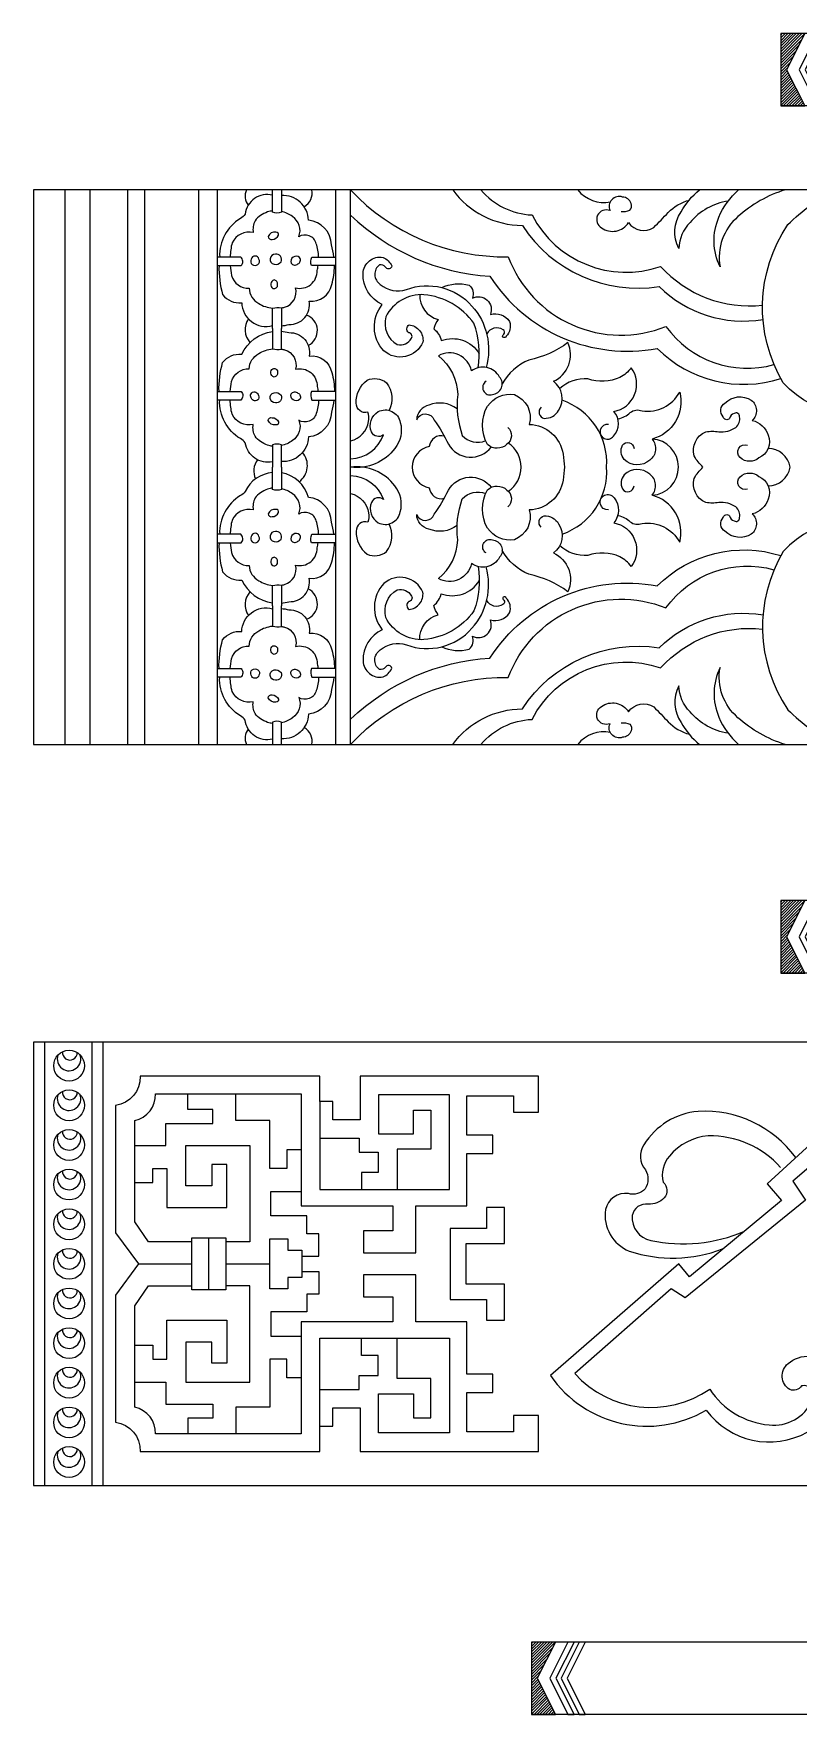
# Model space of a CAD drawing. Extents: x -66030 to 95157, y -13132 to 45879.
# Drawn here: x -54161 to -53470, y 3064 to 4580 of the extents above; entities that cross this region are included whole.
import ezdxf

# ---------------------------------------------------------------- set-up
doc = ezdxf.new("R2010")
doc.units = 0
doc.header["$LTSCALE"] = 100
doc.header["$MEASUREMENT"] = 0
for name, color, linetype in [('3', 11, 'CONTINUOUS'), ('4', 121, 'CONTINUOUS'), ('BH', 21, 'CONTINUOUS')]:
    doc.layers.add(name, color=color, linetype=linetype)

# ---------------------------------------------------------------- blocks, each defined once
blk = doc.blocks.new('A$C634F448C')
at = {"layer": '3'}
for p, q in [((28.5, 0), (28.5, 500)), ((50.8, 500), (50.8, 0)), ((85.1, 0), (85.1, 500)), ((100, 500), (100, 0)), ((149.1, 0), (149.1, 500)), ((165.5, 500), (165.5, 0)), ((272.7, 0), (272.7, 500)), ((286.1, 0), (286.1, 500))]:
    blk.add_line(p, q, dxfattribs=at)
for points in [[(215.6, 495.2, 0.451611), (190.9, 478.2, -0.162252), (186.6, 474.3, 0.270438), (167.9, 439.5)], [(223.6, 500), (223.6, 480, -0.192028), (215.6, 479.8), (215.6, 500)], [(271, 439.5, 0.044433), (268.7, 450.5, 0.384201), (248, 472.7, 0.429064), (223.6, 494.9, 0.292341)], [(286.1, 500, 0.212182), (428.4, 439.7, 0.422192), (570.6, 376.9, 0.313387), (668.2, 342.5, 0.313387)], [(378.2, 500, 0.238617), (441.1, 468, 0.295895), (564.5, 412.9, 0.240681), (658.3, 383.2, 0.240681)], [(403.7, 500, 0.209176), (449.8, 477.4, 0.372172), (565.9, 431, 0.24053), (657.9, 396, 0.24053)], [(530.4, 480.5, 0.111165), (538, 481.6, 0.297235), (539.3, 487.9, 0.301714), (531.5, 493.6, 0.654868), (520.2, 481.3, 0.945522), (512.6, 465.7, 0.427206), (536.9, 470.5, 0.405872), (559.6, 466.2, 0.021729), (572.6, 479.7, -0.120103), (591.8, 490.9)], [(626.8, 489.9, 0.186847), (592.5, 470.5, 0.193899), (582.3, 447.3, -0.283651), (584.4, 480.2, -0.097076), (601, 500)], [(678.3, 500, 0.110926), (635.7, 475.9, 0.268384), (619.5, 430.6, -0.219851), (618.5, 475.4, -0.118957), (636.3, 500)], [(760.7, 376.2, -0.333332), (791.1, 382.5, -0.550926), (790.7, 314.5, -0.385657), (676.5, 326.1, -0.290371), (680.7, 468.7, -0.081116), (724.3, 500)], [(215.6, 481.1, 0.047846), (211.1, 480.1, 0.140016), (199.8, 472.2, 0.159745), (198.2, 461.5, 0.350325), (179.1, 452.3, 0.046734), (177.3, 439.5)], [(257.2, 439.5, 0.072189), (255.1, 451.5, 0.504188), (239.3, 457.7, 0.362277), (233.5, 476, 0.113045), (223.6, 480.6, 0.113045)], [(286.1, 477.2, 0.176284), (411.8, 422.1, 0.304463), (562.9, 357.1, 0.280549), (674.4, 329.8, 0.280549)], [(203.3, 437.6, 0.807643), (196.4, 437.6, 1.683849), (203.3, 437.6, 1.200093)], [(165.5, 431.7), (187.3, 431.7, 0.425762), (186.9, 439.5), (165.5, 439.5)], [(167.3, 431.7, 0.07657), (170.6, 405.6, 0.259523), (187.8, 398.2, 0.479969), (215.6, 377.6, 0.256136)], [(177.5, 431.7, 0.032321), (178.7, 422.9, 0.349175), (194.4, 411.3, 0.257058), (203.2, 397.6, 0.115222), (215.6, 393.3)], [(223.6, 393.6, 0.025055), (226.4, 394.2, 0.411374), (236.4, 411.7, 0.498838), (255.9, 427.4, 0.02596), (256.8, 431.7, 0.02596)], [(223.6, 377.4, 0.048039), (230.4, 378.7, 0.483787), (248.7, 399.8, 0.389931), (269.1, 414.6, 0.068809), (271.5, 431.7)], [(272.7, 431.7), (250.8, 431.7, -0.229504), (251.2, 439.5), (272.7, 439.5)], [(401.3, 339.6, 0.127363), (397.4, 379.7, 0.215853), (352.3, 405.5, 0.297944), (317.9, 385.7, 0.342534), (328.2, 360.5, 0.348043), (341, 366.2, 0.557255), (338.5, 371.2, -0.495129), (338.8, 378.3, -0.428159), (351.3, 362.7, -0.509293), (316.1, 354.9, -0.377709), (314.7, 396.7, -0.307777), (297.3, 424.7, -0.454321), (315.4, 439.2, -0.181818), (323.2, 431.4, -0.759054), (317.6, 430.4, 0.254776), (312.2, 432.5, 0.526797), (312.9, 414.8, 0.261088), (336.4, 410.2, -0.310763), (395.6, 395.3, -0.255956), (408.5, 339.9)], [(368.3, 411.9, -0.180083), (393.1, 414.1, -0.33353), (396, 402.4, -0.70029), (412.2, 387.6, -0.34288), (429.6, 381.3, -0.272308), (426.6, 368, -0.389615), (423.6, 367.1, -0.520934), (424.5, 369.9, 0.470629), (423.7, 373.9, 0.439618), (408.9, 370.2, 0.447018)], [(348.5, 405.6, 0.356929), (365.1, 383.2, 0.084357), (361.2, 374.7, -0.166258), (367.9, 364.1, -0.363054), (402.2, 352.2)], [(215.6, 375), (215.6, 393.3, -0.107262), (223.6, 393.6), (223.6, 375)], [(167.3, 318.3, -0.07657), (170.6, 344.4, -0.259523), (187.8, 351.8, -0.256136), (215.6, 372.4, -0.256136)], [(215.6, 375), (215.6, 356.7, 0.107262), (223.6, 356.4), (223.6, 375)], [(223.6, 372.6, -0.048039), (230.4, 371.3, -0.483787), (248.7, 350.2, -0.389931), (269.1, 335.4, -0.068809), (271.5, 318.3)], [(177.5, 318.3, -0.032321), (178.7, 327.1, -0.349175), (194.4, 338.7, -0.257058), (203.2, 352.4, -0.115222), (215.6, 356.7)], [(223.6, 356.4, -0.025055), (226.4, 355.8, -0.411374), (236.4, 338.3, -0.498838), (255.9, 322.6, -0.02596), (256.8, 318.3, -0.02596)], [(408.3, 327.4, 0.882555), (414.1, 315.5, 0.617244), (420.5, 331.3, 0.449593), (395.2, 336.8, 0.50995), (365.3, 350.4, -0.22283), (382.8, 315.5, 0.116915), (386.9, 278.6, 0.320008), (408, 273.9, 0.320008)], [(458, 304, 0.591904), (460.7, 294, 0.283041), (473.8, 301.1, 0.409079), (469.1, 327.4, 0.415293), (482.2, 362.3, -0.106429), (447, 346.6, 0.171267), (422.9, 325)], [(518.7, 288.5, 1.766541), (523.3, 278, 0.404074), (523.5, 300.2, 0.555103), (539.4, 339.7, -0.130027), (529.2, 330.9, -0.194948), (500.2, 329.6, 0.206729), (474.9, 320.8, 0.206729)], [(286.1, 273.7, 0.299997), (302.3, 291.3, 0.117516), (301.6, 299.7, -0.528937), (291.2, 307.7, -0.249699), (300.9, 328.4, -0.288125), (318.5, 326.1, -0.291899), (320.9, 301.2)], [(165.5, 318.3), (187.3, 318.3, -0.425762), (186.9, 310.5), (165.5, 310.5)], [(215.6, 254.8, -0.416708), (190.9, 271.8, 0.162252), (186.6, 275.7, -0.270438), (167.9, 310.5)], [(215.6, 268.9, -0.047846), (211.1, 269.9, -0.140016), (199.8, 277.8, -0.159745), (198.2, 288.5, -0.350325), (179.1, 297.7, -0.046734), (177.3, 310.5)], [(202.5, 315.4, -1.271898), (196.4, 312.4, -1.200093), (202.5, 315.4, -1.200093)], [(271, 310.5, -0.044433), (268.7, 299.5, -0.384201), (248, 277.3, -0.428108), (223.6, 255.1, -0.292341)], [(257.2, 310.5, -0.072189), (255.1, 298.5, -0.504188), (239.3, 292.3, -0.362277), (233.5, 274, -0.113045), (223.6, 269.4, -0.113045)], [(272.7, 318.3), (250.8, 318.3, 0.229504), (251.2, 310.5), (272.7, 310.5)], [(382.2, 302.7, 0.259265), (356.7, 305.9, 0.343109), (345.7, 292.8, -0.678375), (361.5, 292.5, -0.045997), (374.4, 270.7, 0.535365), (413.1, 268.2)], [(427.9, 285.9, -0.477118), (427.1, 270.6, -0.39484), (409.7, 270.4, -0.267231), (409.7, 305.1, -0.29072), (433.9, 315.4, -0.395271), (447.3, 288.6, -0.359921), (477.9, 261.6, -0.005584), (479.2, 250.1, -0.009492), (477.9, 238.4, -0.359921), (447.3, 211.4, -0.395271), (433.9, 184.6, -0.29072), (409.7, 194.9, -0.267231), (409.7, 229.6, -0.39484), (427.1, 229.4, -0.477118), (427.9, 214.1)], [(477, 189.7, 0.341465), (517.1, 250.2, 0.339683), (477, 310.3)], [(527.4, 293.6, 0.143911), (538.5, 299.2, -0.280541), (549.2, 300.7, 0.314643), (583.1, 317.7, -0.416673), (558.1, 275.3, -0.436494), (556.1, 256.3, -0.398337), (533.1, 257, -0.324674), (531.5, 269.7, -0.721373), (541.9, 266.9)], [(644.4, 230.2, -0.842027), (637.7, 241.4, -0.376883), (654.6, 241.7, -0.409742), (662.8, 221.2, -0.271396), (648.6, 207.9, -0.452304), (647.7, 189.5, -0.345983), (623.9, 192.2, -0.473331), (622.4, 204.6, -0.610516), (628.1, 206.1, 0.313604), (632.3, 201.6, 0.662778), (637.1, 204.6, 0.257077), (633.8, 214.2, 0.170156), (618.4, 218.2, -0.115104), (606.7, 218.2, -0.380039), (596.1, 239.9, -0.078542), (604.1, 250, -0.078542), (596.1, 260.1, -0.380039), (606.7, 281.8, -0.115104), (618.4, 281.8, 0.170156), (633.8, 285.8, 0.257077), (637.1, 295.4, 0.662778), (632.3, 298.4, 0.313604), (628.1, 293.9, -0.610516), (622.4, 295.4, -0.473331), (623.9, 307.8, -0.345983), (647.7, 310.5, -0.452304), (648.6, 292.1, -0.271396), (662.8, 278.8, -0.409742), (654.6, 258.3, -0.376883), (637.7, 258.6, -0.842027), (644.4, 269.8)], [(286.1, 257.6, 0.311343), (315.7, 279.2, -0.500208), (304.9, 281.8, -0.379061), (311, 300.1, -0.505165), (330.9, 290.3, -0.241275), (326.1, 266.9, -0.269238), (286.1, 250)], [(370.6, 278, 0.461868), (357.1, 268.5, 0.359182), (341.6, 250, 0.359182), (357.1, 231.5, 0.461868), (370.6, 221.9)], [(558.1, 224.7, 0.40738), (581.9, 250.2, 0.402708), (558.1, 275.3)], [(223.6, 250), (223.6, 270, 0.192028), (215.6, 270.2), (215.6, 250)], [(428.4, 228.3, 0.2528), (439.9, 250, 0.2528), (428.4, 271.7)], [(662.9, 233.1, 0.361876), (682.8, 250, 0.361876), (662.9, 266.9)], [(215.6, 245.2, 0.262167), (190.9, 228.2, -0.162252), (186.6, 224.3, 0.270438), (167.9, 189.5)], [(223.6, 250), (223.6, 230, -0.192028), (215.6, 229.8), (215.6, 250)], [(271, 189.5, 0.044433), (268.7, 200.5, 0.384201), (248, 222.7, 0.292341), (223.6, 244.9, 0.292341)], [(286.1, 242.4, -0.311343), (315.7, 220.8, 0.500208), (304.9, 218.2, 0.379061), (311, 199.9, 0.505165), (330.9, 209.7, 0.241275), (326.1, 233.1, 0.269238), (286.1, 250)], [(527.4, 206.4, -0.143911), (538.5, 200.8, 0.280541), (549.2, 199.3, -0.314643), (583.1, 182.3, 0.416673), (558.1, 224.7, 0.436494), (556.1, 243.7, 0.398337), (533.1, 243, 0.326164), (531.5, 230.4, 0.732231), (541.9, 233.1)], [(215.6, 231.1, 0.047846), (211.1, 230.1, 0.140016), (199.8, 222.2, 0.159745), (198.2, 211.5, 0.350325), (179.1, 202.3, 0.046734), (177.3, 189.5)], [(257.2, 189.5, 0.072189), (255.1, 201.5, 0.504188), (239.3, 207.7, 0.362277), (233.5, 226, 0.113045), (223.6, 230.6, 0.113045)], [(382.2, 197.3, -0.259265), (356.7, 194.1, -0.343109), (345.7, 207.2, 0.678375), (361.5, 207.5, 0.045997), (374.4, 229.3, -0.535365), (413.1, 231.8)], [(408.3, 172.6, -0.882555), (414.1, 184.5, -0.617244), (420.5, 168.7, -0.449593), (395.2, 163.2, -0.50995), (365.3, 149.6, 0.22283), (382.8, 184.5, -0.116915), (386.9, 221.4, -0.320008), (408, 226.1, -0.320008)], [(286.1, 226.3, -0.299997), (302.3, 208.7, -0.117516), (301.6, 200.3, 0.528937), (291.2, 192.3, 0.249699), (300.9, 171.6, 0.288125), (318.5, 173.9, 0.291899), (320.9, 198.8)], [(518.7, 211.5, -1.726144), (523.8, 222.3, -0.377193), (523.5, 199.8, -0.555103), (539.4, 160.3, 0.130027), (529.2, 169.1, 0.194948), (500.2, 170.4, -0.206729), (474.9, 179.2, -0.206729)], [(458, 196, -0.591904), (460.7, 206, -0.283041), (473.8, 198.9, -0.409079), (469.1, 172.6, -0.415293), (482.2, 137.7, 0.106429), (447, 153.4, -0.171267), (422.9, 175)], [(760.7, 123.8, 0.333332), (791.1, 117.5, 0.550926), (790.7, 185.5, 0.385657), (676.5, 173.9, 0.290371), (680.7, 31.3, 0.081116), (724.3, 0)], [(165.5, 181.7), (187.3, 181.7, 0.425762), (186.9, 189.5), (165.5, 189.5)], [(203.3, 187.6, 0.807643), (196.4, 187.6, 1.683849), (203.3, 187.6, 1.200093)], [(272.7, 181.7), (250.8, 181.7, -0.229504), (251.2, 189.5), (272.7, 189.5)], [(167.3, 181.7, 0.07657), (170.6, 155.6, 0.259523), (187.8, 148.2, 0.256136), (215.6, 127.6, 0.256136)], [(177.5, 181.7, 0.032321), (178.7, 172.9, 0.349175), (194.4, 161.3, 0.257058), (203.2, 147.6, 0.115222), (215.6, 143.3)], [(223.6, 127.4, 0.048039), (230.4, 128.7, 0.483787), (248.7, 149.8, 0.389931), (269.1, 164.6, 0.068809), (271.5, 181.7)], [(223.6, 143.6, 0.025055), (226.4, 144.2, 0.411374), (236.4, 161.7, 0.498838), (255.9, 177.4, 0.02596), (256.8, 181.7, 0.02596)], [(286.1, 22.8, -0.176284), (411.8, 77.9, -0.304463), (562.9, 142.9, -0.280549), (674.4, 170.2, -0.280549)], [(286.1, 0, -0.212182), (428.4, 60.3, -0.422192), (570.6, 123.1, -0.313387), (668.2, 157.5, -0.313387)], [(401.3, 160.4, -0.127363), (397.4, 120.3, -0.215853), (352.3, 94.5, -0.297944), (317.9, 114.3, -0.342534), (328.2, 139.5, -0.348043), (341, 133.8, -0.557255), (338.5, 128.8, 0.495129), (338.8, 121.7, 0.428159), (351.3, 137.3, 0.509293), (316.1, 145.1, 0.377709), (314.7, 103.3, 0.307777), (297.3, 75.3, 0.454321), (315.4, 60.8, 0.181818), (323.2, 68.6, 0.759054), (317.6, 69.6, -0.254776), (312.2, 67.5, -0.526797), (312.9, 85.2, -0.261088), (336.4, 89.8, 0.310763), (395.6, 104.7, 0.255956), (408.5, 160.1)], [(215.6, 125), (215.6, 143.3, -0.107262), (223.6, 143.6), (223.6, 125)], [(348.5, 94.4, -0.356929), (365.1, 116.8, -0.084357), (361.2, 125.3, 0.166258), (367.9, 135.9, 0.363054), (402.2, 147.8)], [(167.3, 68.3, -0.07657), (170.6, 94.4, -0.259523), (187.8, 101.8, -0.479969), (215.6, 122.4, -0.256136)], [(215.6, 125), (215.6, 106.7, 0.107262), (223.6, 106.4), (223.6, 125)], [(223.6, 122.6, -0.048039), (230.4, 121.3, -0.483787), (248.7, 100.2, -0.389931), (269.1, 85.4, -0.068809), (271.5, 68.3)], [(368.3, 88.1, 0.180083), (393.1, 85.9, 0.33353), (396, 97.6, 0.70029), (412.2, 112.4, 0.34288), (429.6, 118.7, 0.279796), (426.6, 132, 0.407012), (423.9, 132.9, 0.522831), (424.3, 130, -0.515541), (423.6, 126.2, -0.447018), (408.9, 129.8, -0.447018)], [(177.5, 68.3, -0.032321), (178.7, 77.1, -0.349175), (194.4, 88.7, -0.257058), (203.2, 102.4, -0.115222), (215.6, 106.7)], [(223.6, 106.4, -0.025055), (226.4, 105.8, -0.411374), (236.4, 88.3, -0.498838), (255.9, 72.6, -0.02596), (256.8, 68.3, -0.02596)], [(378.2, 0, -0.238617), (441.1, 32, -0.295895), (564.5, 87.1, -0.240681), (658.3, 116.8, -0.240681)], [(403.7, 0, -0.209176), (449.8, 22.6, -0.372172), (565.9, 69, -0.24053), (657.9, 104, -0.24053)], [(165.5, 68.3), (187.3, 68.3, -0.425762), (186.9, 60.5), (165.5, 60.5)], [(203.3, 62.4, -0.807643), (196.4, 62.4, -1.683849), (203.3, 62.4, -1.200093)], [(272.7, 68.3), (250.8, 68.3, 0.229504), (251.2, 60.5), (272.7, 60.5)], [(678.3, 0, -0.110926), (635.7, 24.1, -0.268384), (619.5, 69.4, 0.219851), (618.5, 24.6, 0.118957), (636.3, 0)], [(215.6, 4.8, -0.451611), (190.9, 21.8, 0.162252), (186.6, 25.7, -0.270438), (167.9, 60.5)], [(215.6, 18.9, -0.047846), (211.1, 19.9, -0.140016), (199.8, 27.8, -0.159745), (198.2, 38.5, -0.350325), (179.1, 47.7, -0.046734), (177.3, 60.5)], [(271, 60.5, -0.044433), (268.7, 49.5, -0.384201), (248, 27.3, -0.429064), (223.6, 5.1, -0.292341)], [(257.2, 60.5, -0.072189), (255.1, 48.5, -0.504188), (239.3, 42.3, -0.362277), (233.5, 24, -0.113045), (223.6, 19.4, -0.113045)], [(626.8, 10.1, -0.186847), (592.5, 29.5, -0.193899), (582.3, 52.7, 0.283651), (584.4, 19.8, 0.097076), (601, 0)], [(530.4, 19.5, -0.111165), (538, 18.4, -0.297235), (539.3, 12.1, -0.301714), (531.5, 6.4, -0.654868), (520.2, 18.7, -0.945522), (512.6, 34.3, -0.427206), (536.9, 29.5, -0.405872), (559.6, 33.8, -0.021729), (572.6, 20.3, 0.120103), (591.8, 9.1)], [(223.6, 0), (223.6, 20, 0.192028), (215.6, 20.2), (215.6, 0)]]:
    blk.add_lwpolyline(points, format="xyb", dxfattribs=at)
for points in [[(211.6, 457.9, 0.480332), (215.2, 455.4, 0.293134), (221.1, 459.1, 0.553404), (218.7, 461.8, 0.366769)], [(217, 432.9, 0.31587), (223.3, 435.1, 0.622555), (218.2, 442, 0.919272)], [(232.4, 433.9, 0.454704), (238.5, 433.2, 0.489465), (240, 439, 0.774037)], [(216, 411.2, 0.577516), (220.1, 414.6, 0.464086), (217, 418.8, 0.640443)], [(216, 338.8, -0.577516), (220.1, 335.4, -0.464086), (217, 331.2, -0.640443)], [(217, 317.1, -0.31587), (223.3, 314.9, -0.622555), (218.2, 308, -0.919272)], [(232.4, 316.1, -0.454704), (238.5, 316.8, -0.489465), (240, 311, -0.774037)], [(211.6, 292.1, -0.480332), (215.2, 294.6, -0.293134), (221.1, 290.9, -0.553404), (218.7, 288.2, -0.366769)], [(211.6, 207.9, 0.480332), (215.2, 205.4, 0.293134), (221.1, 209.1, 0.553404), (218.7, 211.8, 0.366769)], [(217, 182.9, 0.31587), (223.3, 185.1, 0.622555), (218.2, 192, 0.919272)], [(232.4, 183.9, 0.454704), (238.5, 183.2, 0.489465), (240, 189, 0.774037)], [(216, 161.2, 0.577516), (220.1, 164.6, 0.464086), (217, 168.8, 0.640443)], [(216, 88.8, -0.577516), (220.1, 85.4, -0.464086), (217, 81.2, -0.640443)], [(217, 67.1, -0.31587), (223.3, 64.9, -0.622555), (218.2, 58, -0.919272)], [(232.4, 66.1, -0.454704), (238.5, 66.8, -0.489465), (240, 61, -0.774037)], [(211.6, 42.1, -0.480332), (215.2, 44.6, -0.293134), (221.1, 40.9, -0.553404), (218.7, 38.2, -0.366769)]]:
    blk.add_lwpolyline(points, format="xyb", close=True, dxfattribs=at)
for centre, radius, start, end in [((204.7, 494.6), 13.8, 156.9383, 217.421), ((237.2, 497.2), 14.2, 299.3855, 11.3327), ((514.5, 518.5), 29.8, 218.5008, 281.7408), ((208.7, 374), 17.8, 146.4762, 220.7936), ((241, 373.1), 15.1, 297.2715, 69.0373), ((229.1, 251.4), 18, 306.0232, 41.0784), ((216.2, 246.5), 17.5, 144.1574, 204.1868), ((208.7, 126), 17.8, 139.2064, 213.5238), ((241, 126.9), 15.1, 290.9627, 62.7285), ((237.2, 2.8), 14.2, 348.6673, 60.6145), ((204.7, 5.4), 13.8, 142.579, 203.0617), ((514.5, -18.5), 29.8, 78.2592, 141.4992)]:
    blk.add_arc(centre, radius, start, end, dxfattribs=at)
at = {"layer": '4'}
blk.add_lwpolyline([(2450, 500), (0, 500), (0, 0), (2450, 0)], dxfattribs=at)
blk = doc.blocks.new('A$C4CCE1407')
at = {"layer": '3'}
for p, q in [((0, 65.3), (0, 0)), ((1101.2, 65.3), (0, 65.3)), ((21.6, 65.3), (5.3, 32.6)), ((32.8, 65.3), (16.5, 32.6)), ((38.4, 65.3), (22.1, 32.6)), ((43, 65.3), (26.7, 32.6)), ((48.6, 65.3), (32.3, 32.6)), ((1058.2, 65.3), (1052.6, 65.3)), ((1052.6, 65.3), (1068.9, 32.6)), ((1058.2, 65.3), (1074.5, 32.6)), ((1068.4, 65.3), (1062.8, 65.3)), ((1062.8, 65.3), (1079.1, 32.6)), ((1068.4, 65.3), (1084.7, 32.6)), ((1101.2, 65.3), (1079.6, 65.3)), ((1079.6, 65.3), (1095.9, 32.6)), ((1101.2, 65.3), (1101.2, 0)), ((5.3, 32.6), (21.6, 0)), ((16.5, 32.6), (32.8, 0)), ((22.1, 32.6), (38.4, 0)), ((26.7, 32.6), (43, 0)), ((32.3, 32.6), (48.6, 0)), ((1068.9, 32.6), (1052.6, 0)), ((1074.5, 32.6), (1058.2, 0)), ((1079.1, 32.6), (1062.8, 0)), ((1084.7, 32.6), (1068.4, 0)), ((1095.9, 32.6), (1079.6, 0)), ((0, 0), (21.6, 0)), ((1101.2, 0), (0, 0)), ((32.8, 0), (38.4, 0)), ((43, 0), (48.6, 0)), ((1058.2, 0), (1052.6, 0)), ((1068.4, 0), (1062.8, 0)), ((1101.2, 0), (1079.6, 0))]:
    blk.add_line(p, q, dxfattribs=at)
at = {"layer": 'BH'}
for p, q in [((0, 63.9), (1.3, 65.3)), ((0, 58.8), (6.4, 65.3)), ((0, 61.4), (3.9, 65.3)), ((0, 56.3), (9, 65.3)), ((0, 53.8), (11.5, 65.3)), ((0, 51.2), (14, 65.3)), ((0, 48.7), (16.6, 65.3)), ((0, 46.1), (19.1, 65.3)), ((0, 43.6), (21.5, 65.1)), ((1080, 64.6), (1080.6, 65.3)), ((1080.8, 62.9), (1083.2, 65.3)), ((1081.7, 61.2), (1085.7, 65.3)), ((1082.5, 59.5), (1088.3, 65.3)), ((1083.3, 57.8), (1090.8, 65.3)), ((1084.2, 56.1), (1093.4, 65.3)), ((1085, 54.4), (1095.9, 65.3)), ((1085.9, 52.7), (1098.4, 65.3)), ((1086.7, 51), (1101, 65.3)), ((1087.6, 49.3), (1101.2, 62.9)), ((0, 41), (19, 60)), ((0, 38.5), (16.4, 54.9)), ((0, 35.9), (13.9, 49.8)), ((1088.4, 47.6), (1101.2, 60.4)), ((1089.3, 45.9), (1101.2, 57.8)), ((1090.1, 44.2), (1101.2, 55.3)), ((1091, 42.5), (1101.2, 52.8)), ((1091.8, 40.8), (1101.2, 50.2)), ((1092.7, 39.1), (1101.2, 47.7)), ((0, 33.4), (11.3, 44.7)), ((0, 30.8), (8.8, 39.6)), ((0, 28.3), (6.2, 34.5)), ((0, 25.7), (5.8, 31.6)), ((1090.4, 21.6), (1101.2, 32.4)), ((1093, 26.7), (1101.2, 34.9)), ((1093.5, 37.4), (1101.2, 45.1)), ((1094.4, 35.7), (1101.2, 42.6)), ((1095.2, 34), (1101.2, 40)), ((1095.5, 31.8), (1101.2, 37.5)), ((0, 23.2), (6.7, 29.9)), ((0, 20.7), (7.5, 28.2)), ((0, 18.1), (8.4, 26.5)), ((0, 15.6), (9.2, 24.8)), ((0, 13), (10.1, 23.1)), ((0, 10.5), (10.9, 21.4)), ((0, 7.9), (11.8, 19.7)), ((0, 5.4), (12.6, 18)), ((0, 2.8), (13.5, 16.3)), ((1080.2, 1.2), (1101.2, 22.2)), ((1081.6, 0), (1101.2, 19.7)), ((1082.8, 6.3), (1101.2, 24.8)), ((1084.1, 0), (1101.2, 17.1)), ((1085.3, 11.4), (1101.2, 27.3)), ((1087.9, 16.5), (1101.2, 29.8)), ((0, 0.3), (14.3, 14.6)), ((2.3, 0), (15.2, 12.9)), ((4.8, 0), (16, 11.2)), ((7.3, 0), (16.8, 9.5)), ((9.9, 0), (17.7, 7.8)), ((12.4, 0), (18.5, 6.1)), ((15, 0), (19.4, 4.4)), ((17.5, 0), (20.2, 2.7)), ((20.1, 0), (21.1, 1)), ((1086.7, 0), (1101.2, 14.6)), ((1089.2, 0), (1101.2, 12)), ((1091.7, 0), (1101.2, 9.5)), ((1094.3, 0), (1101.2, 6.9)), ((1096.8, 0), (1101.2, 4.4)), ((1099.4, 0), (1101.2, 1.8))]:
    blk.add_line(p, q, dxfattribs=at)
blk = doc.blocks.new('A$C51F746CF')
at = {"layer": '3'}
for p, q in [((10.2, 0), (10.2, 400)), ((52.7, 0), (52.7, 400)), ((62.9, 0), (62.9, 400)), ((0, 200), (0, 200)), ((94.6, 200), (142.7, 200)), ((173.4, 200), (213.2, 200))]:
    blk.add_line(p, q, dxfattribs=at)
for points in [[(142.7, 219.9), (103.8, 219.9), (91.2, 238), (91.2, 329.3, 0.371227), (109.9, 353.4), (241.6, 353.4), (241.6, 252.3), (324.1, 252.3), (324.1, 229.7), (297.6, 229.7), (297.6, 210), (344.8, 210), (344.8, 252.3), (391, 252.3), (391, 299.4), (414.5, 299.4), (414.5, 316.1), (391, 316.1), (391, 351.5), (433.2, 351.5), (433.2, 336.7), (455.8, 336.7), (455.8, 369.1), (294.6, 369.1), (294.6, 329.9), (270.1, 329.9), (270.1, 346.5), (258.3, 346.5), (258.3, 369.1), (96.1, 369.1, -0.381353), (74, 342.8), (74, 228.1), (94.6, 200), (74, 171.9), (74, 57.2, -0.381353), (96.1, 30.9), (258.3, 30.9), (258.3, 53.5), (270.1, 53.5), (270.1, 70.1), (294.6, 70.1), (294.6, 30.9), (455.8, 30.9), (455.8, 63.3), (433.2, 63.3), (433.2, 48.5), (391, 48.5), (391, 83.9), (414.5, 83.9), (414.5, 100.6), (391, 100.6), (391, 147.7), (344.8, 147.7), (344.8, 190), (297.6, 190), (297.6, 170.3), (324.1, 170.3), (324.1, 147.7), (241.6, 147.7), (241.6, 46.6), (109.9, 46.6, 0.371227), (91.2, 70.7), (91.2, 162), (103.8, 180.1), (142.7, 180.1)], [(768.9, 333.8), (743.5, 346.6), (662, 272.3), (675.1, 257.1), (591.9, 188.4), (582.3, 200), (466.4, 99.3, 0.391742), (607.1, 68.1, 0.378392), (698.2, 48.3, 0.316433), (720.7, 89), (779.2, 128.9), (840.5, 102.9, 0.236186), (846.3, 78, 0.475316), (977.7, 81.5, 0.168169), (1018.5, 93.3)], [(687.8, 295.8, 0.254956), (599.7, 337.5, 0.236264), (550.8, 307.4, 0.335267), (552.2, 284.7, -0.290215), (551.8, 267.6, -0.286017), (536.8, 263.4, 0.385952), (516.1, 249, 0.347719), (537.6, 211.5, 0.17411), (621.7, 213.5, 0.181221)], [(759.2, 321.3), (747, 327.1), (685.2, 274.5), (696.7, 257.4), (588, 169.4), (575.4, 177.4), (488.4, 101.1, 0.376679), (610.2, 87, 0.22759), (663.7, 54.7, 0.322711), (702.7, 76.6, 0.683262), (693, 89.9, -0.355366), (682.4, 86.7, -0.522141), (680.9, 110, -0.444264), (719.1, 106.1), (773.7, 149.4), (845, 115.9, -0.33741), (880.5, 111.9, -0.779584), (873.7, 100.2, 0.651735), (859.8, 92.4, 0.189907), (873.1, 72.5, 0.163519), (926.2, 64.2, 0.25498), (969.5, 102.6, 0.362302), (1013.6, 114.1)], [(674.2, 286.9, 0.216384), (608.8, 315.5, 0.200069), (573.8, 297.1, 0.257115), (568.3, 273.6, -0.411519), (569.1, 259.5, -0.214307), (554.8, 253.7, 0.41005), (540.3, 243.5, 0.391726), (557, 221.2, 0.157054), (641.6, 229.5, 0.132289)]]:
    blk.add_lwpolyline(points, format="xyb", dxfattribs=at)
for points in [[(91.2, 306.7), (119.2, 306.7), (119.2, 326.6), (161.7, 326.6), (161.7, 339.2), (139.1, 339.2), (139.1, 353.4)], [(241.6, 302.8), (228.6, 302.8), (228.6, 285.9), (213.2, 285.9), (213.2, 329.3), (182.5, 329.3), (182.5, 353.4)], [(258.3, 346.5), (258.3, 267), (375.2, 267), (375.2, 352.4), (311.4, 352.4), (311.4, 317.1), (342.8, 317.1), (342.8, 338.7), (358.5, 338.7), (358.5, 303.3), (328.1, 303.3), (328.1, 267)], [(91.2, 273.3), (107.5, 273.3), (107.5, 285.9), (120.1, 285.9), (120.1, 250.7), (174.3, 250.7), (174.3, 289.5), (160.8, 289.5), (160.8, 270.5), (137.3, 270.5), (137.3, 306.7), (195.1, 306.7), (195.1, 223.6), (195.1, 219.9), (173.4, 219.9)], [(258.3, 313.2), (293.7, 313.2), (293.7, 300.8), (310.9, 300.8), (310.9, 282.5), (295.8, 282.5), (295.8, 267)], [(242.1, 206.8), (257.5, 206.8), (257.5, 227.2), (246.7, 227.2), (246.7, 243.4), (214.1, 243.4), (214.1, 265.1), (241.6, 265.1)], [(158.1, 176.6), (158.1, 200), (158.1, 223.4)], [(242.1, 193.2), (257.5, 193.2), (257.5, 172.8), (246.7, 172.8), (246.7, 156.6), (214.1, 156.6), (214.1, 134.9), (241.6, 134.9)], [(91.2, 126.7), (107.5, 126.7), (107.5, 114.1), (120.1, 114.1), (120.1, 149.3), (174.3, 149.3), (174.3, 110.5), (160.8, 110.5), (160.8, 129.5), (137.3, 129.5), (137.3, 93.3), (195.1, 93.3), (195.1, 176.4), (195.1, 180.1), (173.4, 180.1)], [(258.3, 53.5), (258.3, 133), (375.2, 133), (375.2, 47.6), (311.4, 47.6), (311.4, 82.9), (342.8, 82.9), (342.8, 61.3), (358.5, 61.3), (358.5, 96.7), (328.1, 96.7), (328.1, 133)], [(258.3, 86.8), (293.7, 86.8), (293.7, 99.2), (310.9, 99.2), (310.9, 117.5), (295.8, 117.5), (295.8, 133)], [(241.6, 97.2), (228.6, 97.2), (228.6, 114.1), (213.2, 114.1), (213.2, 70.7), (182.5, 70.7), (182.5, 46.6)], [(91.2, 93.3), (119.2, 93.3), (119.2, 73.4), (161.7, 73.4), (161.7, 60.8), (139.1, 60.8), (139.1, 46.6)]]:
    blk.add_lwpolyline(points, dxfattribs=at)
for points in [[(390.4, 200), (390.4, 218.3), (390.4, 218.3), (424.9, 218.3), (424.9, 250.9), (408.6, 250.9), (408.6, 232), (376, 232), (376, 200), (376, 168), (408.6, 168), (408.6, 149.1), (424.9, 149.1), (424.9, 181.7), (390.4, 181.7), (390.4, 181.7)], [(142.7, 200), (142.7, 223.4), (142.7, 223.4), (173.4, 223.4), (173.4, 200), (173.4, 176.6), (142.7, 176.6), (142.7, 176.6)], [(213.2, 200), (213.2, 222.5), (213.2, 222.5), (229.5, 222.5), (229.5, 212.2), (242.1, 212.2), (242.1, 200), (242.1, 187.8), (229.5, 187.8), (229.5, 177.5), (213.2, 177.5), (213.2, 177.5)]]:
    blk.add_lwpolyline(points, close=True, dxfattribs=at)
for centre in [(32, 378.7), (32, 343), (32, 307.2), (32, 271.5), (32, 235.7), (32, 200), (32, 164.3), (32, 128.5), (32, 92.8), (32, 57), (32, 21.3)]:
    blk.add_circle(centre, 13.9, dxfattribs=at)
for centre, radius, start, end in [((31.9, 384.7), 10.6, 159.8359, 22.5381), ((32.7, 390.5), 6.71, 173.04, 359.5037), ((31.9, 348.9), 10.6, 159.8359, 22.5381), ((32.7, 354.7), 6.71, 173.04, 359.5037), ((32.7, 319), 6.71, 173.04, 359.5037), ((31.9, 313.2), 10.6, 159.8359, 22.5381), ((31.9, 277.4), 10.6, 159.8359, 22.5381), ((32.7, 283.2), 6.71, 173.04, 359.5037), ((31.9, 241.7), 10.6, 159.8359, 22.5381), ((32.7, 247.5), 6.71, 173.04, 359.5037), ((32.7, 211.7), 6.71, 173.04, 359.5037), ((31.9, 205.9), 10.6, 159.8359, 22.5381), ((31.9, 170.2), 10.6, 159.8359, 22.5381), ((32.7, 176), 6.71, 173.04, 359.5037), ((31.9, 134.4), 10.6, 159.8359, 22.5381), ((32.7, 140.3), 6.71, 173.04, 359.5037), ((31.9, 98.7), 10.6, 159.8359, 22.5381), ((32.7, 104.5), 6.71, 173.04, 359.5037), ((31.9, 62.9), 10.6, 159.8359, 22.5381), ((32.7, 68.8), 6.71, 173.04, 359.5037), ((31.9, 27.2), 10.6, 159.8359, 22.5381), ((32.7, 33), 6.71, 173.04, 359.5037)]:
    blk.add_arc(centre, radius, start, end, dxfattribs=at)
at = {"layer": '4'}
blk.add_lwpolyline([(2000, 400), (0, 400), (0, 0), (2000, 0)], dxfattribs=at)

msp = doc.modelspace()

# ---------------------------------------------------------------- block references
at = {"layer": '4'}
for name, p in [('A$C4CCE1407', (-53486.2, 4514.5)), ('A$C634F448C', (-54160.5, 3938.8)), ('A$C4CCE1407', (-53486.2, 3732.6)), ('A$C51F746CF', (-54160.5, 3270.4)), ('A$C4CCE1407', (-53711.2, 3064.1))]:
    msp.add_blockref(name, p, dxfattribs=at)

doc.saveas('drawing.dxf')
